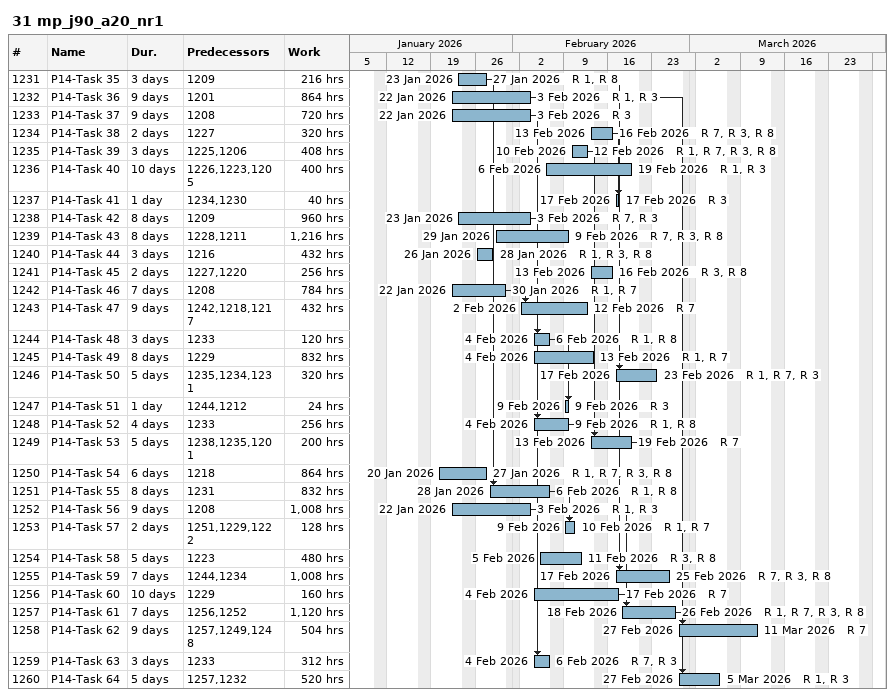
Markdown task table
31 mp_j90_a20_nr1

| ID | Task | Duration | Start | Finish | Predecessors | Resources | Work (h) |
|---|---|---|---|---|---|---|---|
| 1231 | P14-Task 35 | 3d | 2026-01-23 | 2026-01-27 | 1209 | R 1, R 8 | 216 |
| 1232 | P14-Task 36 | 9d | 2026-01-22 | 2026-02-03 | 1201 | R 1, R 3 | 864 |
| 1233 | P14-Task 37 | 9d | 2026-01-22 | 2026-02-03 | 1208 | R 3 | 720 |
| 1234 | P14-Task 38 | 2d | 2026-02-13 | 2026-02-16 | 1227 | R 7, R 3, R 8 | 320 |
| 1235 | P14-Task 39 | 3d | 2026-02-10 | 2026-02-12 | 1225, 1206 | R 1, R 7, R 3, R 8 | 408 |
| 1236 | P14-Task 40 | 10d | 2026-02-06 | 2026-02-19 | 1226, 1223, 1205 | R 1, R 3 | 400 |
| 1237 | P14-Task 41 | 1d | 2026-02-17 | 2026-02-17 | 1234, 1230 | R 3 | 40 |
| 1238 | P14-Task 42 | 8d | 2026-01-23 | 2026-02-03 | 1209 | R 7, R 3 | 960 |
| 1239 | P14-Task 43 | 8d | 2026-01-29 | 2026-02-09 | 1228, 1211 | R 7, R 3, R 8 | 1216 |
| 1240 | P14-Task 44 | 3d | 2026-01-26 | 2026-01-28 | 1216 | R 1, R 3, R 8 | 432 |
| 1241 | P14-Task 45 | 2d | 2026-02-13 | 2026-02-16 | 1227, 1220 | R 3, R 8 | 256 |
| 1242 | P14-Task 46 | 7d | 2026-01-22 | 2026-01-30 | 1208 | R 1, R 7 | 784 |
| 1243 | P14-Task 47 | 9d | 2026-02-02 | 2026-02-12 | 1242, 1218, 1217 | R 7 | 432 |
| 1244 | P14-Task 48 | 3d | 2026-02-04 | 2026-02-06 | 1233 | R 1, R 8 | 120 |
| 1245 | P14-Task 49 | 8d | 2026-02-04 | 2026-02-13 | 1229 | R 1, R 7 | 832 |
| 1246 | P14-Task 50 | 5d | 2026-02-17 | 2026-02-23 | 1235, 1234, 1231 | R 1, R 7, R 3 | 320 |
| 1247 | P14-Task 51 | 1d | 2026-02-09 | 2026-02-09 | 1244, 1212 | R 3 | 24 |
| 1248 | P14-Task 52 | 4d | 2026-02-04 | 2026-02-09 | 1233 | R 1, R 8 | 256 |
| 1249 | P14-Task 53 | 5d | 2026-02-13 | 2026-02-19 | 1238, 1235, 1201 | R 7 | 200 |
| 1250 | P14-Task 54 | 6d | 2026-01-20 | 2026-01-27 | 1218 | R 1, R 7, R 3, R 8 | 864 |
| 1251 | P14-Task 55 | 8d | 2026-01-28 | 2026-02-06 | 1231 | R 1, R 8 | 832 |
| 1252 | P14-Task 56 | 9d | 2026-01-22 | 2026-02-03 | 1208 | R 1, R 3 | 1008 |
| 1253 | P14-Task 57 | 2d | 2026-02-09 | 2026-02-10 | 1251, 1229, 1222 | R 1, R 7 | 128 |
| 1254 | P14-Task 58 | 5d | 2026-02-05 | 2026-02-11 | 1223 | R 3, R 8 | 480 |
| 1255 | P14-Task 59 | 7d | 2026-02-17 | 2026-02-25 | 1244, 1234 | R 7, R 3, R 8 | 1008 |
| 1256 | P14-Task 60 | 10d | 2026-02-04 | 2026-02-17 | 1229 | R 7 | 160 |
| 1257 | P14-Task 61 | 7d | 2026-02-18 | 2026-02-26 | 1256, 1252 | R 1, R 7, R 3, R 8 | 1120 |
| 1258 | P14-Task 62 | 9d | 2026-02-27 | 2026-03-11 | 1257, 1249, 1248 | R 7 | 504 |
| 1259 | P14-Task 63 | 3d | 2026-02-04 | 2026-02-06 | 1233 | R 7, R 3 | 312 |
| 1260 | P14-Task 64 | 5d | 2026-02-27 | 2026-03-05 | 1257, 1232 | R 1, R 3 | 520 |
